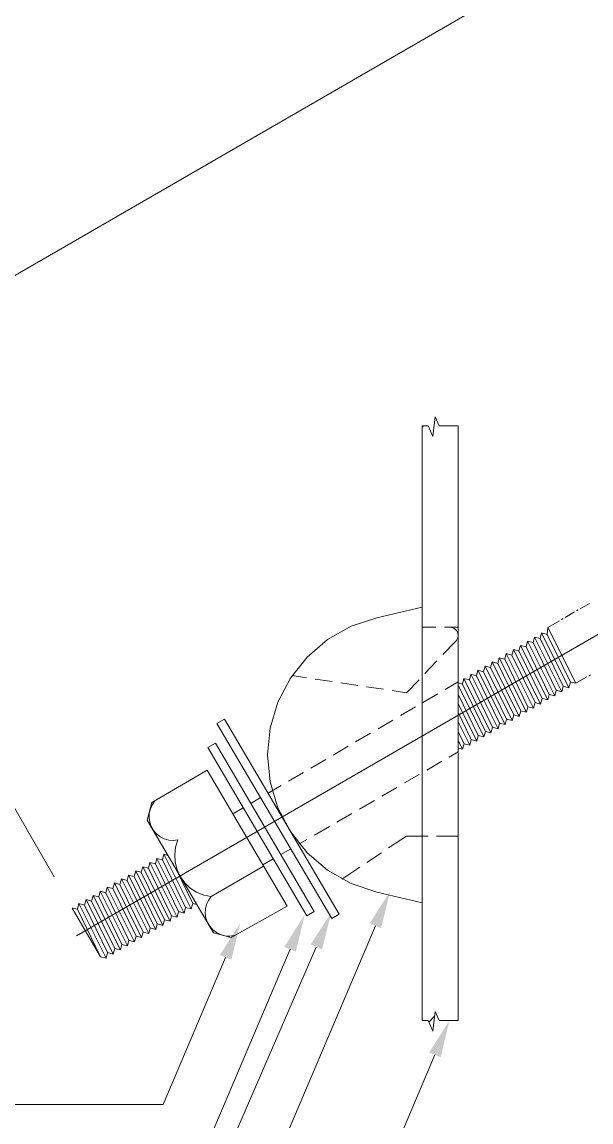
# Model space of a CAD drawing. Header units: millimetres. Extents: x 2 to 579, y 1 to 405.
# Drawn here: x 193.79 to 202.01, y 97.86 to 113.74 of the extents above; entities that cross this region are included whole.
import ezdxf

# ---------------------------------------------------------------- set-up
doc = ezdxf.new("R2010")
doc.units = ezdxf.units.MM
doc.linetypes.add('XKITLINE00', pattern=[0])
doc.layers.add('LinkedObject', color=7, linetype='Continuous', lineweight=0)

# ---------------------------------------------------------------- blocks, each defined once
blk = doc.blocks.new('*A4')
at = {"layer": 'LinkedObject'}
for points in [[(198.982, 100.654), (198.816, 100.724), (199.11, 101.186)], [(197.749, 100.316), (197.583, 100.386), (197.877, 100.848)], [(198.128, 100.347), (197.963, 100.419), (198.261, 100.879)], [(196.818, 100.198), (196.653, 100.268), (196.946, 100.73)], [(199.841, 98.79), (199.675, 98.86), (199.969, 99.322)]]:
    blk.add_hatch(color=6, dxfattribs=at).paths.add_polyline_path(points, flags=17)
at = {"layer": 'LinkedObject', "color": 6, "linetype": 'XKITLINE00', "lineweight": 0}
for p, q in [((190.352, 108.154), (231.746, 132.078)), ((199.855, 103.591), (214.676, 112.157)), ((194.258, 101.396), (189.902, 108.933)), ((198.899, 100.689), (194.744, 90.899)), ((198.045, 100.383), (195.131, 93.688)), ((197.666, 100.351), (196.088, 96.633)), ((196.735, 100.233), (195.832, 98.106)), ((199.758, 98.825), (195.468, 88.718)), ((195.832, 98.106), (186.291, 98.106))]:
    blk.add_line(p, q, dxfattribs=at)
at = {"layer": 'LinkedObject', "color": 7, "linetype": 'XKITLINE00', "lineweight": 0}
for p, q in [((199.576, 99.322), (199.576, 107.911)), ((200.094, 107.911), (200.094, 99.322)), ((199.576, 105.291), (198.918, 105.139)), ((198.918, 105.139), (198.548, 105.016)), ((198.548, 105.016), (198.209, 104.824)), ((198.209, 104.824), (197.912, 104.57)), ((197.912, 104.57), (197.67, 104.265)), ((197.67, 104.265), (197.489, 103.919)), ((197.489, 103.919), (197.379, 103.545)), ((197.379, 103.545), (197.341, 103.157)), ((197.341, 103.157), (197.379, 102.769)), ((197.379, 102.769), (197.489, 102.395)), ((197.489, 102.395), (197.67, 102.049)), ((197.67, 102.049), (197.912, 101.744)), ((197.912, 101.744), (198.209, 101.491)), ((198.209, 101.491), (198.548, 101.299)), ((198.548, 101.299), (198.918, 101.175)), ((199.576, 101.023), (198.918, 101.175)), ((194.709, 100.617), (194.709, 100.617)), ((199.66, 99.322), (199.576, 99.322)), ((199.66, 99.322), (199.73, 99.166)), ((199.67, 99.299), (199.755, 99.384)), ((199.73, 99.166), (199.763, 99.453)), ((199.763, 99.453), (199.821, 99.322)), ((200.094, 99.322), (199.821, 99.322))]:
    blk.add_line(p, q, dxfattribs=at)
at = {"layer": 'LinkedObject', "color": 9, "linetype": 'XKITLINE00', "lineweight": 0}
for p, q in [((199.576, 107.911), (199.66, 107.911)), ((199.576, 107.894), (199.593, 107.911)), ((199.66, 107.911), (199.73, 107.755)), ((199.73, 107.755), (199.763, 108.042)), ((199.763, 108.042), (199.821, 107.911)), ((199.82, 107.911), (200.094, 107.911)), ((205.541, 106.878), (194.581, 100.543)), ((201.858, 105.268), (201.993, 105.347)), ((201.641, 105.143), (201.777, 105.222)), ((201.804, 105.237), (201.831, 105.253)), ((201.391, 104.999), (201.56, 105.096)), ((201.587, 105.112), (201.614, 105.128)), ((201.795, 104.193), (201.954, 104.285)), ((201.981, 104.3), (202.008, 104.316))]:
    blk.add_line(p, q, dxfattribs=at)
at = {"layer": 'LinkedObject', "color": 1, "linetype": 'XKITLINE00', "lineweight": 0}
for p, q in [((199.576, 105.002), (199.773, 105.002)), ((199.898, 105.002), (200.094, 105.002)), ((199.998, 105), (199.976, 105.002)), ((200.019, 104.994), (199.998, 105)), ((200.038, 104.984), (200.019, 104.994)), ((200.056, 104.971), (200.038, 104.984)), ((200.07, 104.955), (200.056, 104.971)), ((200.082, 104.936), (200.07, 104.955)), ((200.09, 104.915), (200.082, 104.936)), ((200.089, 104.85), (200.093, 104.872)), ((200.094, 104.894), (200.09, 104.915)), ((200.093, 104.872), (200.094, 104.894)), ((201.3, 104.92), (201.279, 104.839)), ((201.381, 104.899), (201.3, 104.92)), ((201.3, 104.92), (201.695, 104.128)), ((201.391, 104.999), (201.381, 104.899)), ((201.717, 104.209), (201.381, 104.899)), ((201.391, 104.999), (201.795, 104.193)), ((200.054, 104.795), (199.874, 104.606)), ((200.054, 104.795), (200.069, 104.811)), ((200.069, 104.811), (200.081, 104.83)), ((200.081, 104.83), (200.089, 104.85)), ((200.994, 104.74), (200.973, 104.66)), ((201.075, 104.719), (200.994, 104.74)), ((200.994, 104.74), (201.388, 103.951)), ((201.096, 104.8), (201.075, 104.719)), ((201.409, 104.031), (201.075, 104.719)), ((201.177, 104.779), (201.096, 104.8)), ((201.096, 104.8), (201.49, 104.01)), ((201.198, 104.86), (201.177, 104.779)), ((201.512, 104.091), (201.177, 104.779)), ((201.279, 104.839), (201.198, 104.86)), ((201.198, 104.86), (201.593, 104.069)), ((201.614, 104.15), (201.279, 104.839)), ((200.688, 104.561), (200.666, 104.48)), ((200.768, 104.54), (200.688, 104.561)), ((200.688, 104.561), (201.081, 103.773)), ((200.79, 104.621), (200.768, 104.54)), ((200.871, 104.6), (200.79, 104.621)), ((200.79, 104.621), (201.183, 103.832)), ((200.892, 104.681), (200.871, 104.6)), ((201.205, 103.913), (200.871, 104.6)), ((200.973, 104.66), (200.892, 104.681)), ((200.892, 104.681), (201.286, 103.891)), ((201.307, 103.972), (200.973, 104.66)), ((199.787, 104.516), (199.615, 104.335)), ((200.483, 104.441), (200.462, 104.36)), ((200.564, 104.42), (200.483, 104.441)), ((200.483, 104.441), (200.876, 103.654)), ((200.585, 104.501), (200.564, 104.42)), ((200.897, 103.735), (200.564, 104.42)), ((200.666, 104.48), (200.585, 104.501)), ((200.585, 104.501), (200.978, 103.714)), ((201, 103.794), (200.666, 104.48)), ((201.102, 103.853), (200.768, 104.54)), ((197.694, 104.303), (197.903, 104.271)), ((198.027, 104.253), (198.274, 104.216)), ((199.529, 104.244), (199.348, 104.055)), ((200.177, 104.262), (200.156, 104.181)), ((200.258, 104.241), (200.177, 104.262)), ((200.177, 104.262), (200.569, 103.476)), ((200.279, 104.322), (200.258, 104.241)), ((200.59, 103.557), (200.258, 104.241)), ((200.36, 104.301), (200.279, 104.322)), ((200.279, 104.322), (200.671, 103.536)), ((200.381, 104.382), (200.36, 104.301)), ((200.693, 103.616), (200.36, 104.301)), ((200.462, 104.36), (200.381, 104.382)), ((200.381, 104.382), (200.774, 103.595)), ((200.795, 103.676), (200.462, 104.36)), ((198.398, 104.197), (198.645, 104.16)), ((198.768, 104.142), (199.016, 104.105)), ((199.139, 104.086), (199.348, 104.055)), ((200.089, 104.195), (200.094, 104.2)), ((200.156, 104.181), (200.094, 104.197)), ((200.094, 104.163), (200.466, 103.417)), ((200.488, 103.498), (200.156, 104.181)), ((201.512, 104.091), (201.49, 104.01)), ((201.593, 104.069), (201.512, 104.091)), ((201.614, 104.15), (201.593, 104.069)), ((201.695, 104.128), (201.614, 104.15)), ((201.717, 104.209), (201.695, 104.128)), ((201.795, 104.193), (201.717, 104.209)), ((201.856, 104.218), (201.856, 104.22)), ((200.385, 103.439), (200.094, 104.037)), ((201.205, 103.913), (201.183, 103.832)), ((201.286, 103.891), (201.205, 103.913)), ((201.307, 103.972), (201.286, 103.891)), ((201.388, 103.951), (201.307, 103.972)), ((201.409, 104.031), (201.388, 103.951)), ((201.49, 104.01), (201.409, 104.031)), ((200.094, 103.899), (200.364, 103.358)), ((200.283, 103.379), (200.094, 103.768)), ((201, 103.794), (200.978, 103.714)), ((201.081, 103.773), (201, 103.794)), ((201.102, 103.853), (201.081, 103.773)), ((201.183, 103.832), (201.102, 103.853)), ((196.72, 103.676), (196.61, 103.61)), ((198.268, 100.794), (196.61, 103.61)), ((196.72, 103.676), (198.373, 100.855)), ((200.094, 103.634), (200.262, 103.299)), ((200.693, 103.616), (200.671, 103.536)), ((200.774, 103.595), (200.693, 103.616)), ((200.795, 103.676), (200.774, 103.595)), ((200.876, 103.654), (200.795, 103.676)), ((200.897, 103.735), (200.876, 103.654)), ((200.978, 103.714), (200.897, 103.735)), ((200.181, 103.32), (200.094, 103.498)), ((200.385, 103.439), (200.364, 103.358)), ((200.466, 103.417), (200.385, 103.439)), ((200.488, 103.498), (200.466, 103.417)), ((200.569, 103.476), (200.488, 103.498)), ((200.59, 103.557), (200.569, 103.476)), ((200.671, 103.536), (200.59, 103.557)), ((200.094, 103.37), (200.159, 103.239)), ((200.181, 103.32), (200.159, 103.239)), ((200.262, 103.299), (200.181, 103.32)), ((200.283, 103.379), (200.262, 103.299)), ((200.364, 103.358), (200.283, 103.379)), ((200.159, 103.239), (200.094, 103.257)), ((199.089, 101.814), (199.348, 101.986)), ((199.348, 101.986), (199.659, 101.986)), ((199.784, 101.986), (200.094, 101.986)), ((195.844, 101.723), (195.822, 101.642)), ((195.844, 101.723), (196.238, 100.933)), ((195.902, 101.707), (195.844, 101.723)), ((198.777, 101.606), (198.985, 101.745)), ((195.537, 101.543), (195.516, 101.462)), ((195.537, 101.543), (195.931, 100.755)), ((195.618, 101.522), (195.537, 101.543)), ((195.639, 101.603), (195.618, 101.522)), ((195.639, 101.603), (196.033, 100.814)), ((195.72, 101.582), (195.639, 101.603)), ((195.741, 101.663), (195.72, 101.582)), ((196.054, 100.895), (195.72, 101.582)), ((195.741, 101.663), (196.135, 100.873)), ((195.822, 101.642), (195.741, 101.663)), ((196.157, 100.954), (195.822, 101.642)), ((198.414, 101.364), (198.673, 101.537)), ((195.333, 101.423), (195.312, 101.342)), ((195.333, 101.423), (195.726, 100.636)), ((195.414, 101.402), (195.333, 101.423)), ((195.435, 101.483), (195.414, 101.402)), ((195.747, 100.717), (195.414, 101.402)), ((195.435, 101.483), (195.828, 100.696)), ((195.516, 101.462), (195.435, 101.483)), ((195.85, 100.776), (195.516, 101.462)), ((195.952, 100.835), (195.618, 101.522)), ((196.259, 101.013), (196.019, 101.507)), ((195.025, 101.248), (195.004, 101.167)), ((195.025, 101.248), (195.419, 100.458)), ((195.106, 101.227), (195.025, 101.248)), ((195.127, 101.308), (195.106, 101.227)), ((195.44, 100.539), (195.106, 101.227)), ((195.127, 101.308), (195.521, 100.518)), ((195.208, 101.286), (195.127, 101.308)), ((195.229, 101.367), (195.208, 101.286)), ((195.542, 100.598), (195.208, 101.286)), ((195.31, 101.346), (195.229, 101.367)), ((195.229, 101.367), (195.623, 100.577)), ((195.645, 100.658), (195.312, 101.342)), ((194.718, 101.068), (194.697, 100.987)), ((194.799, 101.047), (194.718, 101.068)), ((194.718, 101.068), (195.111, 100.281)), ((194.821, 101.128), (194.799, 101.047)), ((194.821, 101.128), (195.214, 100.34)), ((194.901, 101.107), (194.821, 101.128)), ((194.923, 101.188), (194.901, 101.107)), ((195.235, 100.421), (194.901, 101.107)), ((194.923, 101.188), (195.316, 100.399)), ((195.004, 101.167), (194.923, 101.188)), ((195.338, 100.48), (195.004, 101.167)), ((194.928, 100.243), (194.517, 100.945)), ((194.517, 100.945), (194.595, 100.928)), ((194.616, 101.009), (194.595, 100.928)), ((194.928, 100.243), (194.595, 100.928)), ((194.697, 100.987), (194.616, 101.009)), ((194.616, 101.009), (195.009, 100.221)), ((195.03, 100.302), (194.697, 100.987)), ((195.133, 100.361), (194.799, 101.047)), ((196.054, 100.895), (196.033, 100.814)), ((196.135, 100.873), (196.054, 100.895)), ((196.157, 100.954), (196.135, 100.873)), ((196.238, 100.933), (196.157, 100.954)), ((196.259, 101.013), (196.238, 100.933)), ((196.317, 100.998), (196.259, 101.013)), ((195.85, 100.776), (195.828, 100.696)), ((195.931, 100.755), (195.85, 100.776)), ((195.952, 100.835), (195.931, 100.755)), ((196.033, 100.814), (195.952, 100.835)), ((198.373, 100.855), (198.268, 100.794)), ((195.542, 100.598), (195.521, 100.518)), ((195.623, 100.577), (195.542, 100.598)), ((195.645, 100.658), (195.623, 100.577)), ((195.726, 100.636), (195.645, 100.658)), ((195.747, 100.717), (195.726, 100.636)), ((195.828, 100.696), (195.747, 100.717)), ((195.235, 100.421), (195.214, 100.34)), ((195.316, 100.399), (195.235, 100.421)), ((195.338, 100.48), (195.316, 100.399)), ((195.419, 100.458), (195.338, 100.48)), ((195.44, 100.539), (195.419, 100.458)), ((195.521, 100.518), (195.44, 100.539)), ((195.03, 100.302), (195.009, 100.221)), ((195.111, 100.281), (195.03, 100.302)), ((195.133, 100.361), (195.111, 100.281)), ((195.214, 100.34), (195.133, 100.361)), ((195.009, 100.221), (194.928, 100.243))]:
    blk.add_line(p, q, dxfattribs=at)
at = {"layer": 'LinkedObject', "color": 4, "linetype": 'XKITLINE00', "lineweight": 0}
for p, q in [((200.094, 104.213), (199.907, 104.104)), ((199.799, 104.041), (199.584, 103.914)), ((199.476, 103.851), (199.26, 103.725)), ((199.152, 103.661), (198.937, 103.535)), ((198.829, 103.472), (198.613, 103.346)), ((198.505, 103.282), (198.29, 103.156)), ((199.966, 103.127), (200.094, 103.202)), ((198.182, 103.093), (197.966, 102.966)), ((199.641, 102.939), (199.858, 103.065)), ((197.858, 102.903), (197.643, 102.777)), ((199.317, 102.752), (199.533, 102.877)), ((197.535, 102.714), (197.348, 102.604)), ((198.992, 102.564), (199.209, 102.689)), ((197.239, 102.541), (197.098, 102.458)), ((198.668, 102.376), (198.884, 102.501)), ((196.99, 102.394), (196.839, 102.306)), ((198.343, 102.188), (198.559, 102.313)), ((198.018, 102), (198.235, 102.125)), ((197.782, 101.863), (197.91, 101.938)), ((197.532, 101.718), (197.675, 101.801)), ((197.273, 101.569), (197.424, 101.656))]:
    blk.add_line(p, q, dxfattribs=at)
at = {"layer": 'LinkedObject', "color": 2, "linetype": 'XKITLINE00', "lineweight": 0}
for p, q in [((196.588, 103.329), (196.477, 103.264)), ((196.588, 103.329), (198.013, 100.897)), ((197.908, 100.835), (196.477, 103.264)), ((198.013, 100.897), (197.908, 100.835))]:
    blk.add_line(p, q, dxfattribs=at)
at = {"layer": 'LinkedObject', "color": 3, "linetype": 'XKITLINE00', "lineweight": 0}
for p, q in [((195.669, 102.468), (196.468, 102.936)), ((197.623, 100.975), (196.468, 102.936)), ((195.714, 102.495), (195.676, 102.441)), ((195.603, 102.217), (195.669, 102.468)), ((195.648, 102.381), (195.632, 102.317)), ((195.676, 102.441), (195.648, 102.381)), ((195.603, 102.217), (196.559, 100.586)), ((195.632, 102.317), (195.629, 102.251)), ((195.629, 102.251), (195.638, 102.185)), ((195.638, 102.185), (195.66, 102.123)), ((195.66, 102.123), (195.694, 102.065)), ((195.694, 102.065), (195.737, 102.016)), ((195.737, 102.016), (195.79, 101.976)), ((195.79, 101.976), (195.849, 101.946)), ((195.849, 101.946), (195.913, 101.928)), ((195.913, 101.928), (195.979, 101.923)), ((195.979, 101.923), (196.045, 101.931)), ((196.045, 101.931), (196.012, 101.826)), ((196.012, 101.826), (195.999, 101.717)), ((195.999, 101.717), (196.006, 101.607)), ((196.006, 101.607), (196.033, 101.5)), ((196.525, 101.111), (197.282, 101.553)), ((196.033, 101.5), (196.08, 101.401)), ((196.08, 101.401), (196.144, 101.311)), ((196.144, 101.311), (196.224, 101.235)), ((196.224, 101.235), (196.316, 101.175)), ((196.316, 101.175), (196.418, 101.133)), ((196.418, 101.133), (196.525, 101.111)), ((196.487, 101.057), (196.459, 100.997)), ((196.525, 101.111), (196.487, 101.057)), ((196.443, 100.933), (196.44, 100.867)), ((196.459, 100.997), (196.443, 100.933)), ((196.814, 100.519), (197.623, 100.975)), ((196.44, 100.867), (196.449, 100.801)), ((196.449, 100.801), (196.471, 100.739)), ((196.471, 100.739), (196.505, 100.682)), ((196.505, 100.682), (196.548, 100.632)), ((196.548, 100.632), (196.601, 100.592)), ((196.559, 100.586), (196.814, 100.519)), ((196.601, 100.592), (196.66, 100.562)), ((196.66, 100.562), (196.724, 100.544)), ((196.724, 100.544), (196.79, 100.539)), ((196.79, 100.539), (196.856, 100.547))]:
    blk.add_line(p, q, dxfattribs=at)

msp = doc.modelspace()

# ---------------------------------------------------------------- block references
at = {"lineweight": 0}
msp.add_blockref('*A4', (0, 0), dxfattribs=at)

doc.saveas('drawing.dxf')
